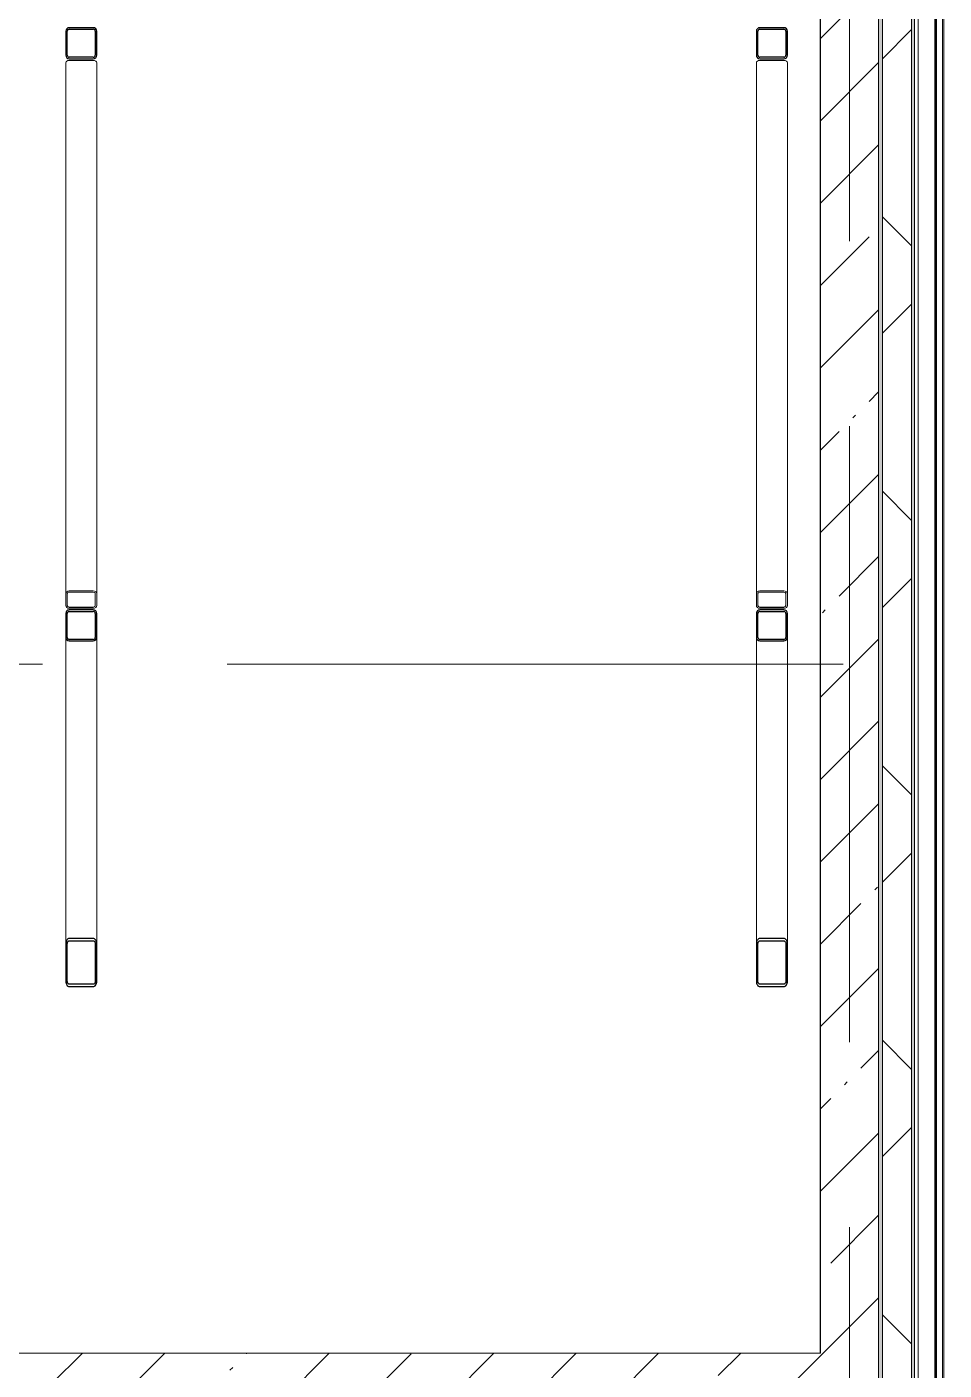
# Model space of a CAD drawing. Header units: millimetres. Extents: x 48966 to 155647, y -43515 to 26217.
# Drawn here: x 124691 to 129420, y -13420 to -6499 of the extents above; entities that cross this region are included whole.
import ezdxf

# ---------------------------------------------------------------- set-up
doc = ezdxf.new("R2010")
doc.units = ezdxf.units.MM
doc.linetypes.add('Осевые', pattern=[6350, 1270, -952.5, 3175, -952.5])
for name, color, linetype, lineweight in [('Каркас несущий', 7, 'Continuous', 9), ('Каркас несущий-1', 7, 'Continuous', 25), ('Обобщенные модели', 7, 'Continuous', 9), ('Обобщенные модели-1', 7, 'Continuous', 18), ('Общие ребра', 7, 'Continuous', 9), ('Оси-2', 7, 'Осевые', 9), ('Перекрытия', 7, 'Continuous', 9), ('Стены-1', 7, 'Continuous', 18), ('Штриховка разреза-1', 7, 'Continuous', 9)]:
    doc.layers.add(name, color=color, linetype=linetype, lineweight=lineweight)
pattern_1 = [(45, (0, 0), (-424.264, 424.264), [600, -100, 20, -100]), (45, (0, 424), (-424.264, 424.264), [])]
pattern_2 = [(0, (0, 0), (812.8, 203.2), [67.056, -542.544, 67.056, -542.544, -3251.2]), (0, (0, 0), (812.8, 203.2), [-1219.2, 67.056, -1152.144, 67.056, -542.544, -1422.4]), (0, (0, 0), (812.8, 203.2), [-3048, 67.056, -339.344, 67.056, -948.944]), (120, (304.8, 101.6), (-582.37636, 602.30545), [67.056, -542.544, 67.056, -542.544, -3251.2]), (120, (304.8, 101.6), (-582.37636, 602.30545), [-1219.2, 67.056, -1152.144, 67.056, -542.544, -1422.4]), (120, (304.8, 101.6), (-582.37636, 602.30545), [-3048, 67.056, -339.344, 67.056, -948.944]), (240, (406.4, 508), (-230.42364, -805.50545), [67.056, -542.544, 67.056, -542.544, -3251.2]), (240, (406.4, 508), (-230.42364, -805.50545), [-1219.2, 67.056, -1152.144, 67.056, -542.544, -1422.4]), (240, (406.4, 508), (-230.42364, -805.50545), [-3048, 67.056, -339.344, 67.056, -948.944])]

# ---------------------------------------------------------------- blocks, each defined once
blk = doc.blocks.new('Профили стальные гнутые замкнутые сварные квадратные ГОСТ  30245-2003 - 160x120x8-513629-План 5-го этажа на отм_ _12_600')
at = {"layer": 'Каркас несущий'}
for p, q in [((110651.6, -6684.7), (110651.6, -9418.9)), ((110669.6, -6671.4), (110793.6, -6671.4)), ((110811.6, -9418.9), (110811.6, -6684.7)), ((110793.6, -9405.5), (110669.6, -9405.5)), ((110669.6, -9411.5), (110793.6, -9411.5)), ((110651.6, -9418.9), (110651.6, -9481)), ((110659.6, -9481), (110659.6, -9418.9)), ((110803.6, -9418.9), (110803.6, -9481)), ((110811.6, -9481), (110811.6, -9418.9)), ((110793.6, -9488.4), (110669.6, -9488.4)), ((110669.6, -9494.3), (110793.6, -9494.3))]:
    blk.add_line(p, q, dxfattribs=at)
for centre, major_axis, start_param, end_param in [((110669.6, -6684.7), (18, 0), 1.570796, 3.141593), ((110793.6, -6684.7), (18, 0), 0, 1.570796), ((110669.6, -9418.9), (18, 0), 1.570796, 3.141593), ((110669.6, -9418.9), (10, 0), 1.570796, 3.141593), ((110793.6, -9418.9), (18, 0), 0, 1.570796), ((110793.6, -9418.9), (10, 0), 0, 1.570796), ((110669.6, -9481), (18, 0), 3.141593, 4.712389), ((110669.6, -9481), (10, 0), 3.141593, 4.712389), ((110793.6, -9481), (18, 0), 4.712389, 6.283185), ((110793.6, -9481), (10, 0), 4.712389, 6.283185)]:
    blk.add_ellipse(centre, major_axis=major_axis, ratio=0.73994, start_param=start_param, end_param=end_param, dxfattribs=at)
blk = doc.blocks.new('Обвязочная балка 1 - Обвязочная балка 1-1451838-План 5-го этажа на отм_ _12_600')
at = {"layer": 'Обобщенные модели'}
for p, q in [((129380.8, 11567.1), (129380.8, -26882.9)), ((129410.7, -26882.9), (129410.7, 11567.1))]:
    blk.add_line(p, q, dxfattribs=at)
at = {"layer": 'Обобщенные модели-1'}
for p, q in [((129371.6, 11567.1), (129371.6, -26882.9)), ((129375.6, -26882.9), (129375.6, 11567.1)), ((129417.6, 11567.1), (129417.6, -26882.9))]:
    blk.add_line(p, q, dxfattribs=at)

msp = doc.modelspace()

# ---------------------------------------------------------------- hatches: boundary and pattern name
at = {"layer": 'Штриховка разреза-1'}
h = msp.add_hatch(dxfattribs=at)
h.set_pattern_fill('FP_2', color=256, style=0, pattern_type=2)
h.set_pattern_definition(pattern_1)
h.paths.add_polyline_path([(129081.6, -26882.9), (129081.6, -25632.9), (128781.6, -25632.9), (128781.6, -26882.9), (129050.4, -26882.9)], flags=0)
h.paths.add_polyline_path([(128781.6, -24432.9), (129081.6, -24432.9), (129081.6, -23232.9), (128781.6, -23232.9), (128781.6, -24421.4)], flags=0)
h.paths.add_polyline_path([(128781.6, -22032.9), (129081.6, -22032.9), (129081.6, -17232.9), (128781.6, -17232.9), (128781.6, -21139.9)], flags=0)
h.paths.add_polyline_path([(129050.4, -16032.9), (129081.6, -16032.9), (129081.6, 9767.1), (128781.6, 9767.1), (128781.6, -16032.9)], flags=0)
h.paths.add_polyline_path([(128781.6, 10967.1), (129081.6, 10967.1), (129081.6, 11567.1), (128781.6, 11567.1)], flags=0)
h = msp.add_hatch(dxfattribs=at)
h.set_pattern_fill('FP_8', color=256, style=0, pattern_type=2)
h.set_pattern_definition(pattern_2)
h.paths.add_polyline_path([(129101.5, -26882.9), (129101.5, -25632.9), (129081.5, -25632.9), (129081.5, -26882.9)], flags=0)
h.paths.add_polyline_path([(129101.5, -24432.9), (129101.5, -23232.9), (129081.5, -23232.9), (129081.5, -24432.9)], flags=0)
h.paths.add_polyline_path([(129101.5, -22032.9), (129101.5, -17232.9), (129081.5, -17232.9), (129081.5, -22032.9)], flags=0)
h.paths.add_polyline_path([(129101.5, -16032.9), (129101.5, 9767.1), (129081.5, 9767.1), (129081.5, -16032.9)], flags=0)
h.paths.add_polyline_path([(129081.5, 10967.1), (129101.5, 10967.1), (129101.5, 11593.3), (129081.5, 11593.3), (129081.5, 11127.6)], flags=0)
h = msp.add_hatch(dxfattribs=at)
h.set_pattern_fill('FP_9', color=256, style=0, pattern_type=2)
h.set_pattern_definition([(45, (0, 0), (-707.107, 707.107), []), (135, (0, 0), (-707.107, -707.107), [])])
h.paths.add_polyline_path([(129101.5, -26882.9), (129251.5, -26882.4), (129251.5, -25632.9), (129101.5, -25632.9), (129101.5, -26882.4)], flags=0)
h.paths.add_polyline_path([(129216.5, -24432.9), (129251.5, -24432.9), (129251.5, -23232.9), (129101.5, -23232.9), (129101.5, -24432.9)], flags=0)
h.paths.add_polyline_path([(129216.5, -22032.9), (129251.5, -22032.9), (129251.5, -17232.9), (129101.5, -17232.9), (129101.5, -22032.9)], flags=0)
h.paths.add_polyline_path([(129101.5, -16032.9), (129251.5, -16032.9), (129251.5, 9767.1), (129101.5, 9767.1), (129101.5, -15950.7)], flags=0)
h.paths.add_polyline_path([(129101.5, 10967.1), (129251.5, 10967.1), (129251.5, 11593.3), (129101.5, 11593.3), (129101.5, 11127.6)], flags=0)
h = msp.add_hatch(dxfattribs=at)
h.set_pattern_fill('FP_8', color=256, style=0, pattern_type=2)
h.set_pattern_definition(pattern_2)
h.paths.add_polyline_path([(129258.7, -26882.9), (129266.5, -26882.4), (129266.5, -25632.9), (129251.5, -25632.9), (129251.5, -26882.9)], flags=0)
h.paths.add_polyline_path([(129251.5, -24432.9), (129266.5, -24432.9), (129266.5, -23232.9), (129251.5, -23232.9), (129251.5, -24421.4)], flags=0)
h.paths.add_polyline_path([(129251.5, -22032.9), (129266.5, -22032.9), (129266.5, -17232.9), (129251.5, -17232.9), (129251.5, -21960.3)], flags=0)
h.paths.add_polyline_path([(129251.5, -16032.9), (129266.5, -16032.9), (129266.5, 9767.1), (129251.5, 9767.1), (129251.5, -15944.3)], flags=0)
h.paths.add_polyline_path([(129251.5, 10967.1), (129266.5, 10967.1), (129266.5, 11593.3), (129251.5, 11593.3), (129251.5, 11127.6)], flags=0)
h = msp.add_hatch(dxfattribs=at)
h.set_pattern_fill('FP_2', color=256, style=0, pattern_type=2)
h.set_pattern_definition(pattern_1)
h.paths.add_polyline_path([(128781.6, -13632.9), (128781.6, -13332.9), (122381.6, -13332.9), (122381.6, -13632.9), (128217.5, -13632.9)], flags=0)
h.paths.add_polyline_path([(120881.6, -13632.9), (120881.6, -13332.9), (110481.6, -13332.9), (110481.6, -13632.9), (120401.3, -13632.9)], flags=0)

# ---------------------------------------------------------------- linework, layer by layer
at = {"layer": 'Каркас несущий'}
for p, q in [((124891.6, -9520.9), (124894, -9511.9)), ((124891.6, -9644.9), (124891.6, -9520.9)), ((124899.6, -9520.9), (124899.6, -9644.9)), ((124900.6, -9505.3), (124909.6, -9502.9)), ((124909.6, -9502.9), (125033.6, -9502.9)), ((125033.6, -9510.9), (124909.6, -9510.9)), ((125033.6, -9502.9), (125042.6, -9505.3)), ((125043.6, -9644.9), (125043.6, -9520.9)), ((125049.2, -9511.9), (125051.6, -9520.9)), ((125051.6, -9520.9), (125051.6, -9644.9)), ((128451.6, -9520.9), (128454, -9511.9)), ((128451.6, -9644.9), (128451.6, -9520.9)), ((128459.6, -9520.9), (128459.6, -9644.9)), ((128460.6, -9505.3), (128469.6, -9502.9)), ((128469.6, -9502.9), (128593.6, -9502.9)), ((128593.6, -9510.9), (128469.6, -9510.9)), ((128593.6, -9502.9), (128602.6, -9505.3)), ((128603.6, -9644.9), (128603.6, -9520.9)), ((128609.2, -9511.9), (128611.6, -9520.9)), ((128611.6, -9520.9), (128611.6, -9644.9)), ((124891.6, -9644.9), (124891.6, -11224.2)), ((124909.6, -9662.9), (124900.6, -9660.5)), ((124909.6, -9654.9), (125033.6, -9654.9)), ((125033.6, -9662.9), (124909.6, -9662.9)), ((125042.6, -9660.5), (125033.6, -9662.9)), ((125051.6, -11224.2), (125051.6, -9644.9)), ((128451.6, -9644.9), (128451.6, -11224.2)), ((128469.6, -9662.9), (128460.6, -9660.5)), ((128469.6, -9654.9), (128593.6, -9654.9)), ((128593.6, -9662.9), (128469.6, -9662.9)), ((128602.6, -9660.5), (128593.6, -9662.9)), ((128611.6, -11224.2), (128611.6, -9644.9))]:
    msp.add_line(p, q, dxfattribs=at)
at = {"layer": 'Каркас несущий', "flags": 128}
for points in [[(124894.8, -9655), (124894, -9653.9), (124891.6, -9644.9)], [(125051.6, -9644.9), (125049.2, -9653.9), (125048.5, -9655)], [(128454.8, -9655), (128454, -9653.9), (128451.6, -9644.9)], [(128611.6, -9644.9), (128609.2, -9653.9), (128608.5, -9655)]]:
    msp.add_lwpolyline(points, dxfattribs=at)
at = {"layer": 'Каркас несущий-1'}
for p, q in [((125033.6, -6502.9), (124909.6, -6502.9)), ((128593.6, -6502.9), (128469.6, -6502.9)), ((124891.6, -6520.9), (124891.6, -6644.9)), ((124899.6, -6644.9), (124899.6, -6520.9)), ((124909.6, -6510.9), (125033.6, -6510.9)), ((125043.6, -6520.9), (125043.6, -6644.9)), ((125051.6, -6644.9), (125051.6, -6520.9)), ((128451.6, -6520.9), (128451.6, -6644.9)), ((128459.6, -6644.9), (128459.6, -6520.9)), ((128469.6, -6510.9), (128593.6, -6510.9)), ((128603.6, -6520.9), (128603.6, -6644.9)), ((128611.6, -6644.9), (128611.6, -6520.9)), ((125033.6, -6654.9), (124909.6, -6654.9)), ((124909.6, -6662.9), (125033.6, -6662.9)), ((128593.6, -6654.9), (128469.6, -6654.9)), ((128469.6, -6662.9), (128593.6, -6662.9)), ((124891.6, -9520.9), (124891.6, -9644.9)), ((124899.6, -9644.9), (124899.6, -9520.9)), ((125033.6, -9502.9), (124909.6, -9502.9)), ((124909.6, -9510.9), (125033.6, -9510.9)), ((125043.6, -9520.9), (125043.6, -9644.9)), ((125051.6, -9644.9), (125051.6, -9520.9)), ((128451.6, -9520.9), (128451.6, -9644.9)), ((128459.6, -9644.9), (128459.6, -9520.9)), ((128593.6, -9502.9), (128469.6, -9502.9)), ((128469.6, -9510.9), (128593.6, -9510.9)), ((128603.6, -9520.9), (128603.6, -9644.9)), ((128611.6, -9644.9), (128611.6, -9520.9)), ((125033.6, -9654.9), (124909.6, -9654.9)), ((124909.6, -9662.9), (125033.6, -9662.9)), ((128593.6, -9654.9), (128469.6, -9654.9)), ((128469.6, -9662.9), (128593.6, -9662.9)), ((125033.6, -11196.3), (124909.6, -11196.3)), ((124909.6, -11208.7), (125033.6, -11208.7)), ((128593.6, -11196.3), (128469.6, -11196.3)), ((128469.6, -11208.7), (128593.6, -11208.7)), ((124891.6, -11224.2), (124891.6, -11416.1)), ((124899.6, -11416.1), (124899.6, -11224.2)), ((125043.6, -11224.2), (125043.6, -11416.1)), ((125051.6, -11416.1), (125051.6, -11224.2)), ((128451.6, -11224.2), (128451.6, -11416.1)), ((128459.6, -11416.1), (128459.6, -11224.2)), ((128603.6, -11224.2), (128603.6, -11416.1)), ((128611.6, -11416.1), (128611.6, -11224.2)), ((125033.6, -11431.6), (124909.6, -11431.6)), ((124909.6, -11444), (125033.6, -11444)), ((128593.6, -11431.6), (128469.6, -11431.6)), ((128469.6, -11444), (128593.6, -11444))]:
    msp.add_line(p, q, dxfattribs=at)
at = {"layer": 'Каркас несущий-1', "flags": 128}
for points in [[(124909.6, -11196.3), (124906.1, -11196.8), (124902.7, -11198.4), (124899.6, -11201), (124896.9, -11204.5), (124894.7, -11208.7), (124893, -11213.5), (124892, -11218.7), (124891.6, -11224.2)], [(124899.6, -11224.2), (124899.8, -11221.1), (124900.4, -11218.2), (124901.3, -11215.6), (124902.6, -11213.2), (124904.1, -11211.3), (124905.8, -11209.9), (124907.7, -11209), (124909.6, -11208.7)], [(125051.6, -11224.2), (125051.3, -11218.7), (125050.3, -11213.5), (125048.6, -11208.7), (125046.4, -11204.5), (125043.6, -11201), (125040.5, -11198.4), (125037.1, -11196.8), (125033.6, -11196.3)], [(125033.6, -11208.7), (125035.6, -11209), (125037.5, -11209.9), (125039.2, -11211.3), (125040.7, -11213.2), (125041.9, -11215.6), (125042.9, -11218.2), (125043.4, -11221.1), (125043.6, -11224.2)], [(128469.6, -11196.3), (128466.1, -11196.8), (128462.7, -11198.4), (128459.6, -11201), (128456.9, -11204.5), (128454.7, -11208.7), (128453, -11213.5), (128452, -11218.7), (128451.6, -11224.2)], [(128459.6, -11224.2), (128459.8, -11221.1), (128460.4, -11218.2), (128461.3, -11215.6), (128462.6, -11213.2), (128464.1, -11211.3), (128465.8, -11209.9), (128467.7, -11209), (128469.6, -11208.7)], [(128611.6, -11224.2), (128611.3, -11218.7), (128610.3, -11213.5), (128608.6, -11208.7), (128606.4, -11204.5), (128603.6, -11201), (128600.5, -11198.4), (128597.1, -11196.8), (128593.6, -11196.3)], [(128593.6, -11208.7), (128595.6, -11209), (128597.5, -11209.9), (128599.2, -11211.3), (128600.7, -11213.2), (128601.9, -11215.6), (128602.9, -11218.2), (128603.4, -11221.1), (128603.6, -11224.2)], [(124891.6, -11416.1), (124892, -11421.6), (124893, -11426.8), (124894.7, -11431.6), (124896.9, -11435.8), (124899.6, -11439.3), (124902.7, -11441.9), (124906.1, -11443.5), (124909.6, -11444)], [(124909.6, -11431.6), (124907.7, -11431.3), (124905.8, -11430.4), (124904.1, -11429), (124902.6, -11427.1), (124901.3, -11424.7), (124900.4, -11422.1), (124899.8, -11419.2), (124899.6, -11416.1)], [(125043.6, -11416.1), (125043.4, -11419.2), (125042.9, -11422.1), (125041.9, -11424.7), (125040.7, -11427.1), (125039.2, -11429), (125037.5, -11430.4), (125035.6, -11431.3), (125033.6, -11431.6)], [(125033.6, -11444), (125037.1, -11443.5), (125040.5, -11441.9), (125043.6, -11439.3), (125046.4, -11435.8), (125048.6, -11431.6), (125050.3, -11426.8), (125051.3, -11421.6), (125051.6, -11416.1)], [(128451.6, -11416.1), (128452, -11421.6), (128453, -11426.8), (128454.7, -11431.6), (128456.9, -11435.8), (128459.6, -11439.3), (128462.7, -11441.9), (128466.1, -11443.5), (128469.6, -11444)], [(128469.6, -11431.6), (128467.7, -11431.3), (128465.8, -11430.4), (128464.1, -11429), (128462.6, -11427.1), (128461.3, -11424.7), (128460.4, -11422.1), (128459.8, -11419.2), (128459.6, -11416.1)], [(128603.6, -11416.1), (128603.4, -11419.2), (128602.9, -11422.1), (128601.9, -11424.7), (128600.7, -11427.1), (128599.2, -11429), (128597.5, -11430.4), (128595.6, -11431.3), (128593.6, -11431.6)], [(128593.6, -11444), (128597.1, -11443.5), (128600.5, -11441.9), (128603.6, -11439.3), (128606.4, -11435.8), (128608.6, -11431.6), (128610.3, -11426.8), (128611.3, -11421.6), (128611.6, -11416.1)]]:
    msp.add_lwpolyline(points, dxfattribs=at)
at = {"layer": 'Каркас несущий-1'}
for centre, radius, start, end in [((124909.6, -6520.9), 18, 90, 180), ((125033.6, -6520.9), 18, 0, 90), ((128469.6, -6520.9), 18, 90, 180), ((128593.6, -6520.9), 18, 0, 90), ((124909.6, -6520.9), 10, 90, 180), ((125033.6, -6520.9), 10, 0, 90), ((128469.6, -6520.9), 10, 90, 180), ((128593.6, -6520.9), 10, 0, 90), ((124909.6, -6644.9), 18, 180, 270), ((124909.6, -6644.9), 10, 180, 270), ((125033.6, -6644.9), 10, 270, 0), ((125033.6, -6644.9), 18, 270, 0), ((128469.6, -6644.9), 18, 180, 270), ((128469.6, -6644.9), 10, 180, 270), ((128593.6, -6644.9), 10, 270, 0), ((128593.6, -6644.9), 18, 270, 0), ((124909.6, -9520.9), 18, 90, 180), ((124909.6, -9520.9), 10, 90, 180), ((125033.6, -9520.9), 18, 0, 90), ((125033.6, -9520.9), 10, 0, 90), ((128469.6, -9520.9), 18, 90, 180), ((128469.6, -9520.9), 10, 90, 180), ((128593.6, -9520.9), 18, 0, 90), ((128593.6, -9520.9), 10, 0, 90), ((124909.6, -9644.9), 18, 180, 270), ((124909.6, -9644.9), 10, 180, 270), ((125033.6, -9644.9), 10, 270, 0), ((125033.6, -9644.9), 18, 270, 0), ((128469.6, -9644.9), 18, 180, 270), ((128469.6, -9644.9), 10, 180, 270), ((128593.6, -9644.9), 10, 270, 0), ((128593.6, -9644.9), 18, 270, 0)]:
    msp.add_arc(centre, radius, start, end, dxfattribs=at)
at = {"layer": 'Общие ребра'}
for p, q in [((129101.5, -16032.9), (129101.5, 9767.1)), ((129251.5, -16032.9), (129251.5, 9767.1)), ((129266.5, -16032.9), (129266.5, 9767.1))]:
    msp.add_line(p, q, dxfattribs=at)
at = {"layer": 'Оси-2'}
for p, q in [((128931.6, 25417.1), (128931.6, -41737.8)), ((150171.6, -9782.9), (50565.6, -9782.9))]:
    msp.add_line(p, q, dxfattribs=at)
at = {"layer": 'Перекрытия'}
for p, q in [((128781.3, 5967.1), (128781.3, -13332.9)), ((128781.3, -13332.9), (110481.6, -13332.9))]:
    msp.add_line(p, q, dxfattribs=at)
at = {"layer": 'Стены-1'}
for p, q in [((129081.5, 9767.1), (129081.5, -16032.9)), ((129081.6, -16032.9), (129081.6, 9767.1)), ((129286.5, -16032.9), (129286.5, 9767.1)), ((128781.6, 5967.1), (128781.6, -13332.9)), ((128781.6, -13332.9), (122381.6, -13332.9))]:
    msp.add_line(p, q, dxfattribs=at)

# ---------------------------------------------------------------- block references
at = {"layer": 'Каркас несущий'}
for p in [(14240, 0), (17800, 0)]:
    msp.add_blockref('Профили стальные гнутые замкнутые сварные квадратные ГОСТ  30245-2003 - 160x120x8-513629-План 5-го этажа на отм_ _12_600', p, dxfattribs=at)
at = {"layer": 'Обобщенные модели'}
msp.add_blockref('Обвязочная балка 1 - Обвязочная балка 1-1451838-План 5-го этажа на отм_ _12_600', (0, 0), dxfattribs=at)

doc.saveas('drawing.dxf')
